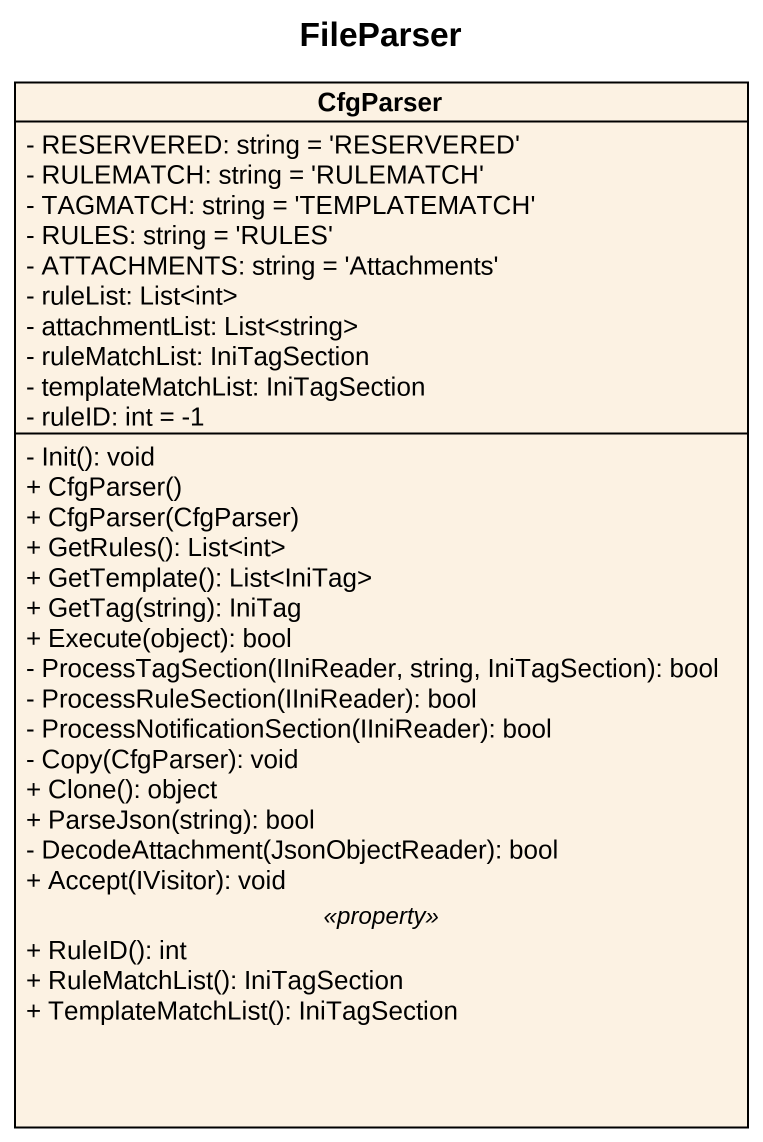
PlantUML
@startuml
title FileParser
hide circle
hide empty members
skinparam classAttributeIconSize 0
class CfgParser {
  - RESERVERED: string = 'RESERVERED'
  - RULEMATCH: string = 'RULEMATCH'
  - TAGMATCH: string = 'TEMPLATEMATCH'
  - RULES: string = 'RULES'
  - ATTACHMENTS: string = 'Attachments'
  - ruleList: List<int>
  - attachmentList: List<string>
  - ruleMatchList: IniTagSection
  - templateMatchList: IniTagSection
  - ruleID: int = -1
  --
  - Init(): void
  + CfgParser()
  + CfgParser(CfgParser)
  + GetRules(): List<int>
  + GetTemplate(): List<IniTag>
  + GetTag(string): IniTag
  + Execute(object): bool
  - ProcessTagSection(IIniReader, string, IniTagSection): bool
  - ProcessRuleSection(IIniReader): bool
  - ProcessNotificationSection(IIniReader): bool
  - Copy(CfgParser): void
  + Clone(): object
  + ParseJson(string): bool
  - DecodeAttachment(JsonObjectReader): bool
  + Accept(IVisitor): void
  .. <<property>> ..
  + RuleID(): int
  + RuleMatchList(): IniTagSection
  + TemplateMatchList(): IniTagSection
}
@enduml
